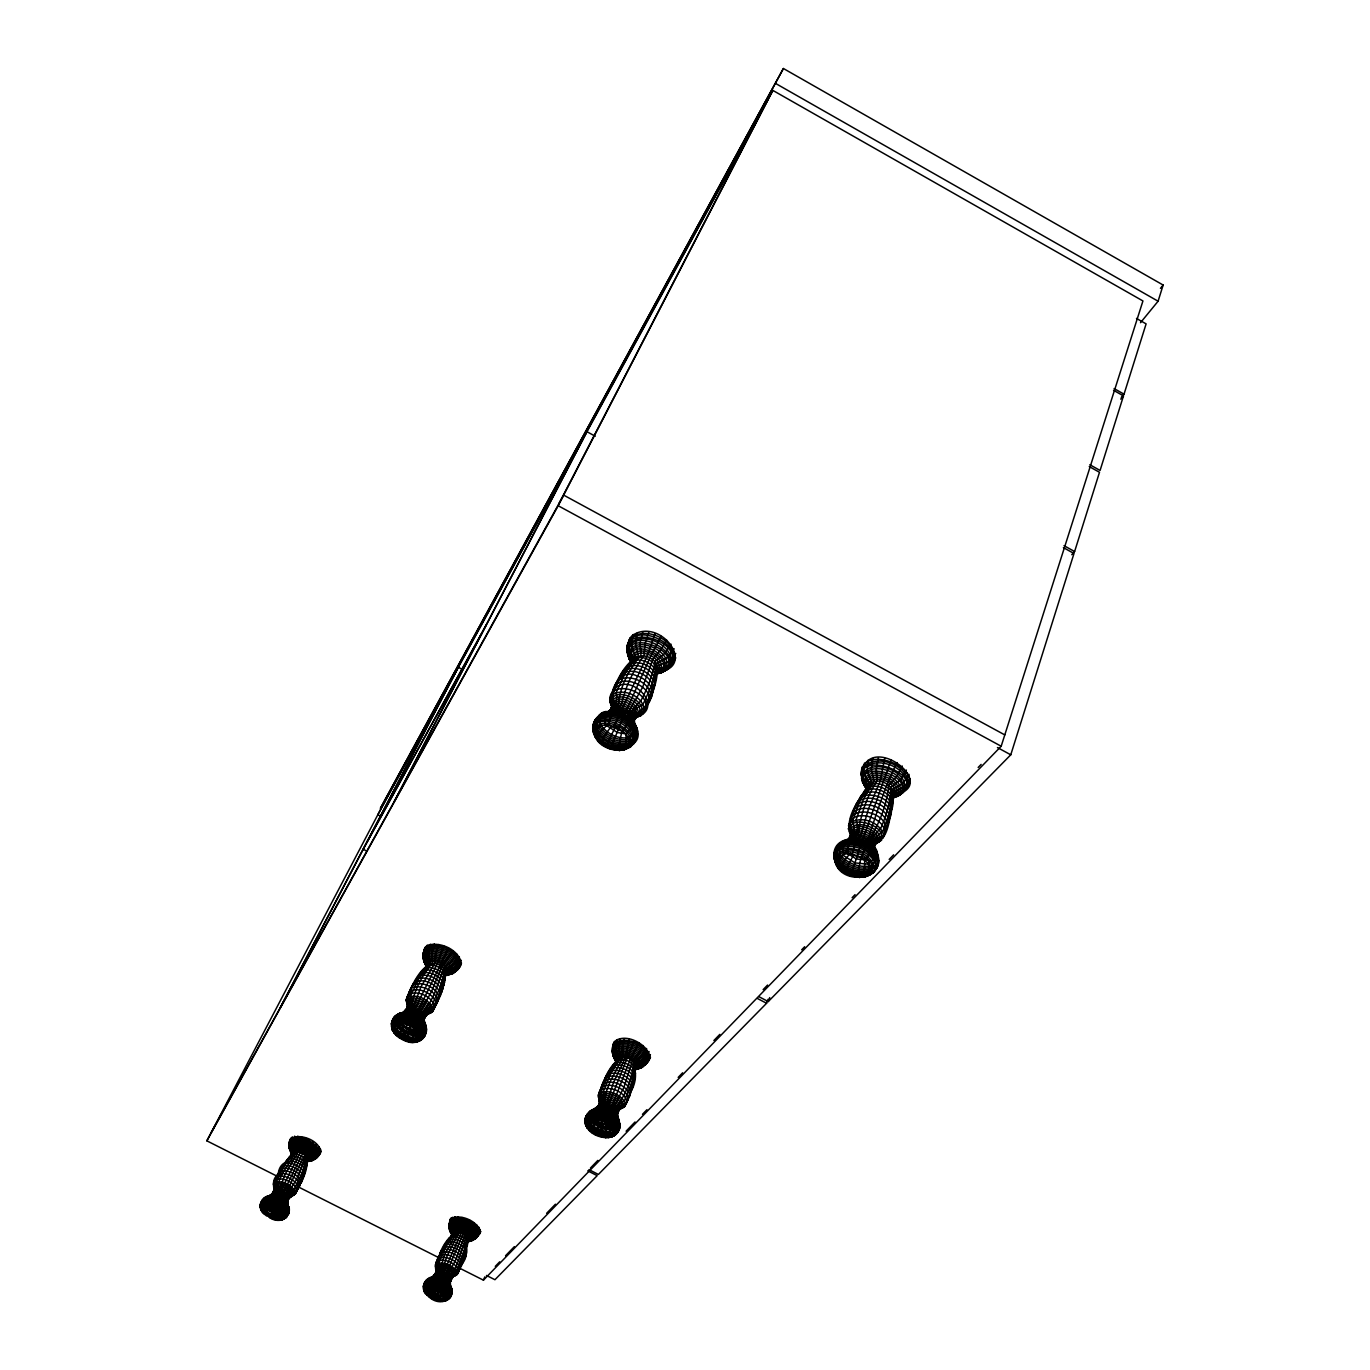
<?xml version="1.0" encoding="UTF-8"?>
<svg xmlns="http://www.w3.org/2000/svg" width="1370" height="1370" viewBox="0 0 1370 1370"><rect width="100%" height="100%" fill="white"/><g stroke="black" fill="none" stroke-linecap="round" stroke-linejoin="round"><path stroke-width="1.5" d="M611.071 698.597C614.342 680.496 635.885 638.848 656.641 663.611L652.411 683.579L643.044 704.42C623.692 712.623 641.074 727.333 635.903 740.057L631.09 746.393L626.158 748.705C640.766 732.453 595.796 712.708 594.631 734.954C591.258 728.532 593.193 717.931 600.608 715.208M294.67 1136.124L292.82 1143.984L294.653 1152.016L288.453 1158.386L292.7 1152.975C278.333 1131.757 310.134 1132.921 318.902 1146.776L313.935 1153.249L306.777 1157.342L302.034 1173.234L294.173 1189.331C281.364 1194.092 292.735 1209.179 281.758 1214.676C276.637 1209.984 268.023 1204.487 261.19 1208.134L261.345 1210.874C253.827 1194.948 282.151 1197.585 276.517 1181.574L284.498 1165.527L294.653 1152.016C314.09 1151.553 306.109 1172.634 300.989 1183.252L299.876 1184.142L305.407 1170.922C300.099 1158.112 280.062 1157.188 278.367 1173.302L278.812 1174.895M600.557 1090.76L601.293 1087.078C610.472 1081.94 626.552 1088.345 628.402 1098.963L624.6 1106.618L618.897 1109.786L624.6 1106.618L629.635 1093.859C625.148 1084.903 611.619 1078.841 602.509 1083.961L598.365 1095.11L599.7 1104.665L598.365 1095.11L603.845 1080.896C613.298 1074.816 636.519 1084.697 628.813 1097.524L633.659 1081.29L635.988 1065.483C623.641 1046.115 609.599 1066.511 604.427 1079.543L604.512 1081.529M318.902 1146.776L320.443 1149.173L317.395 1153.523L312.874 1156.811L307.565 1158.54L303.181 1174.963L295.321 1191.044C288.676 1193.561 285.354 1201.696 289.138 1207.929L288.676 1213.803L287.358 1214.847C283.316 1226.544 257.937 1217.707 270.678 1207.004M593.758 723.274L593.176 731.203L595.95 738.259C580.281 713.102 626.227 698.272 634.224 723.274C632.255 712.4 617.271 705.721 607.938 711.801C616.123 709.677 617.87 699.796 616.106 692.672L625.713 671.934L638.232 655.579L635.423 643.438L637.427 632.752C665.666 622.322 695.378 669.142 656.898 671.934C668.8 658.833 633.3 643.266 632.409 661.265C625.628 656.932 627.357 648.147 628.573 641.742M620.25 1038.922L618.658 1048.084L620.85 1057.64L610.917 1073.121L603.314 1091.702C609.171 1107.765 589.066 1106.755 585.418 1118.108L585.538 1124.102L587.524 1128.452C574.886 1110.025 609.29 1110.179 600.865 1092.352L608.486 1073.789L619.154 1058.12L615.712 1048.906L616.877 1039.881C635.903 1030.805 668.235 1062.846 636.022 1066.836L635.149 1071.374L635.988 1065.483L644.979 1061.733L650.442 1054.592M864.949 783.657L865.104 786.243L862.586 782.338L861.199 773.759C869.539 728.686 944.238 787.887 891.647 795.319M587.028 1127.527C592.867 1138.556 617.459 1143.265 618.983 1127.27M424.358 949.752L423.142 958.075L426.875 967.34L424.923 961.021M637.427 632.752L633.094 634.807L631.467 641.451L632.495 649.106L636.057 656.59L625.987 668.8L633.779 660.032C628.864 656.179 625.679 649.38 627.939 643.232M292.769 1154.927L289.55 1149.07L289.087 1143.453L290.8 1138.076M910.262 778.759L904.046 787.031L892.932 791.552L892.623 801.176C899.234 786.466 876.406 773.416 867.621 786.431C859.11 800.097 843.663 818.352 851.147 834.775M599.443 1093.894L598.467 1097.062L600.694 1104.631L600.317 1096.976C607.749 1092.866 620.696 1098.021 622.254 1106.6L618.127 1111.412L616.62 1116.225L619.702 1108.912L625.456 1105.025L626.981 1102.011C625.131 1091.53 609.256 1085.211 600.18 1090.263L599.341 1091.907M614.531 1041.577C610.523 1048.238 612.236 1057.109 617.253 1062.709C611.602 1057.229 611.226 1048.204 614.531 1041.577L616.877 1039.881M598.347 741.512C595.471 735.245 602.577 729.388 606.704 725.655L617.356 732.488L625.473 733.84C633.916 766.686 576.958 741.735 601.002 724.97C606.978 734.217 618.863 739.594 629.738 737.522M595.145 1134.617L599.615 1123.126L610.763 1126.448L608.948 1134.428L605.608 1137.751M459.806 1269.425L460.354 1268.243C457.477 1260.297 445.592 1255.108 437.801 1258.328L435.763 1263.962L436.362 1271.446L432.886 1277.285L436.02 1272.25L435.266 1265.109L438.931 1255.588C446.757 1252.351 458.71 1257.54 461.57 1265.537L458.522 1270.213M444.822 1301.175C467.838 1291.824 425.128 1266.702 423.227 1287.492L424.34 1292.167L425.779 1288.879C420.898 1264.424 467.478 1284.872 446.329 1297.904L446.055 1300.438C430.317 1307.802 412.438 1281.686 433.28 1276.412M605.677 747.095L615.541 726.494L618.966 728.001L610.112 749.03M439.924 1255.571L439.65 1254.081C443.794 1242.607 456.313 1222.879 467.923 1239.062L464.413 1255.776L457.392 1272.148C450.131 1274.939 448.298 1283.998 452.1 1290.283L450.439 1297.099C441.756 1300.815 431.413 1294.975 425.094 1288.964L425.351 1293.777M428.125 1013.903L431.139 1012.875L439.428 997.822C436.996 987.53 421.241 979.773 412.147 985.869L411.565 987.701L413.791 982.941C422.731 976.896 438.314 984.55 440.695 994.723L432.612 1011.591L425.06 1015.324L432.612 1011.591L438.058 1000.888C435.591 990.647 421.874 984.585 412.13 987.513L408.157 996.949C410.452 1002.96 407.986 1010.289 402.129 1013.252C415.23 1001.915 436.79 1028.784 419.22 1036.645L419.562 1038.7L417.49 1041.662C422.782 1040.429 427.252 1034.693 425.385 1029.212L426.019 1027.363C421.292 1020.29 425.077 1010.529 432.886 1007.789L441.534 989.517L445.935 970.97C428.228 947.92 411.342 984.876 406.136 999.997L407.541 1004.878L406.136 999.997L410.623 988.883L416.977 978.762C426.31 975.885 439.513 981.742 441.842 991.606L439.753 994.637M629.001 655.1L629.292 659.056L631.245 662.292C623.059 632.871 683.202 659.038 657.155 673.595L661.042 672.91L664.313 670.495M648.044 704.111L640.989 715.705L634.841 717.743C668.8 708.358 626.895 667.704 612.339 691.85C615.25 680.599 624.172 669.69 636.964 675.924C646.777 678.749 657.257 689.778 649.979 699.967C654.124 688.562 659.107 675.804 656.641 663.611L667.464 657.412L674.177 648.763M861.199 773.759L862.655 781.362L868.717 787.425L869.95 783.657L866.319 778.708L863.699 771.515L864.47 763.073M879.061 842.071L874.248 843.509C888.496 839.81 888.753 820.681 891.938 808.728C893.171 794.326 867.792 785.49 859.949 797.7L868.922 785.404C863.408 781.14 859.675 773.451 862.432 766.601M835.529 863.46C844.04 887.126 888.873 878.324 876.697 852.089C870.926 833.285 829.535 834.57 837.652 857.209L836.197 859.675L836.865 865.617L835.203 862.227L835.649 858.202C842.755 869.71 858.51 875.55 871.406 871.611M290.988 1149.002L291.074 1152.153L289.772 1150.183M441.243 1252.899L443.914 1246.272L452.682 1234.284L449 1227.537L449.805 1220.858C460.012 1216.32 475.955 1223.256 479.466 1233.89L475.116 1238.994L468.026 1241.511L476.144 1238.274L480.647 1231.613C477.12 1220.841 460.971 1213.82 450.662 1218.444L449.617 1226.116L452.853 1235.278L449.309 1229.284L449.959 1220.071M450.148 1293.605L450.045 1294.787L451.552 1293.879L452.1 1290.283M848.201 828.61L850.599 833.645L850.616 837.31L850.821 831.402L848.475 825.716C853.938 816.006 853.287 799.823 865.275 795.456C875.841 793.555 892.504 799.806 891.373 812.461M867.981 760.316L867.159 770.95L871.731 782.304L860.257 799.874L852.5 821.315C855.017 827.531 854.674 836.317 848.184 839.981C854.572 829.004 876.714 836.539 873.854 849.297L876.594 840.05L883.513 834.844C879.951 821.914 860.702 815.15 849.948 823.233L852.054 831.556L848.424 840.478C850.171 832.018 856.935 825.699 866.217 830.169C873.974 831.967 880.019 840.752 873.443 847.208L877.725 840.735L883.17 837.738L889.113 820.544L892.264 806.022M835.923 862.535C832.754 858.134 833.679 851.027 837.327 847.208M834.467 860C827.052 823.045 899.354 840.957 870.686 865.926L871.269 871.885L867.141 876.166L873.666 872.399L877.331 867.21L878.341 862.329C873.769 846.403 850.051 837.995 836.608 847.824M835.083 861.319C838.885 841.505 880.225 856.01 871.183 873.889L869.744 874.317M835.957 851.763L836.282 848.304M863.631 877.297C869.111 875.807 876.475 872.587 876.56 865.891M427.183 945.403C421.361 950.112 423.433 959.479 427.937 964.463L422.953 970.816L428.964 963.538L425.591 954.308L427.183 945.403C440.044 941.173 458.488 949.393 461.416 963.144C459.892 970.148 452.597 974.515 445.712 973.659L444.685 974.567L452.905 973.505L460.543 965.61L457.82 968.727M849.52 838.868L849.314 840.889L850.119 839.125M850.599 833.645C853.578 816.794 889.592 833.919 873.358 845.324L881.646 840.187M261.19 1208.134L261.379 1201.387C270.267 1184.725 302.188 1207.758 283.367 1217.879L281.963 1219.934L286.125 1217.536L288.676 1213.803M857.74 803.796L859.452 798.539M424.203 954L423.347 959.342L427.765 967.151M861.473 778.417C865.532 754.408 914.475 771.259 903.104 792.716M861.97 779.907C865.857 756.994 912.591 773.091 901.751 793.59M861.747 797.083C865.669 780.232 898.6 792.339 891.938 808.728M266.722 1216.046L262.526 1212.57L260.18 1206.148L264.478 1198.065C272.116 1192.037 285.714 1196.044 288.197 1205.549L287.906 1206.662C286.364 1200.856 289.926 1194.263 295.749 1192.568C292.581 1185.118 281.261 1179.21 273.726 1182.892L274.154 1192.26L273.418 1184.142C273.777 1166.846 295.971 1173.593 300.099 1184.673L295.406 1193.801L288.591 1198.596L295.406 1193.801L300.099 1184.673M876.492 868.443C877.656 849.862 844.81 838.252 834.296 853.767M876.046 868.871L878.29 864.436L877.639 855.394M878.273 861.439L878.273 856.695M892.726 797.374L892.35 789.377L903.053 783.246L909.132 774.41M890.654 816.195C891.938 800.748 864.693 791.226 856.25 804.327M656.384 673.92L655.905 677.773L657.48 665.94L668.903 661.47L675.787 653.421M461.022 960.216L455.114 967.237L445.935 970.97L444.531 982.084L441.226 993.353M892.692 793.572L900.347 792.185L907.437 787.133C909.543 766.224 872.604 753.449 861.49 771.378M268.948 1207.398L270.935 1200.445L278.213 1192.431L285.354 1173.782L298.078 1152.324L298.78 1144.515L301.52 1136.723M419.22 1036.645L413.106 1029.846L402.729 1025.308L403.208 1022.431L406.222 1014.982L412.884 1008.645L420.881 986.999L434.787 963.144L435.746 953.588L438.828 944.546M445.712 973.659L444.685 980.338L445.199 978.882C443.332 970.696 432.372 965.816 424.632 968.247L413.209 984.739M446.329 1297.904L441.363 1292.938L432.834 1289.187L433.211 1286.824L435.643 1280.316L441.003 1273.809L447.493 1255.006L458.762 1233.017L462.067 1217.485M609.256 725.398C608.092 714.558 618.161 711.646 621.723 703.683C625.491 686.233 633.762 669.981 643.934 655.339L645.338 642.975L648.815 632.187M612.852 1136.021L613.692 1134.463C613.092 1126.859 604.153 1123.486 597.834 1121.585L599.923 1113.348L606.413 1104.357L613.503 1082.505L625.319 1057.914L629.155 1039.419M466.845 1241.425L466.399 1244.457L467.752 1242.95L467.923 1239.062L475.51 1235.843L480.356 1229.592M870.686 865.926L861.627 857.397L852.5 854.212L854.863 844.074L860.942 834.964L868.494 808.848L880.088 781.362L884.678 758.346M467.358 1243.84L466.896 1246.803C470.749 1238.548 457.374 1232.846 451.158 1235.671L450.953 1237.675M649.123 1051.578L643.814 1059.113L635.32 1063.976L631.861 1082.3L624.395 1100.949C606.91 1107.474 628.607 1125.866 613.606 1132.545M320.443 1149.173L320.991 1151.331L316.881 1156.434L307.839 1159.619L304.072 1172.908M633.094 634.807C625.405 640.612 628.779 652.188 634.533 658.114L633.779 660.032M634.892 724.918C640.441 730.33 635.834 738.841 629.412 740.827M611.688 706.406L609.77 711.749L612.476 704.42L610.78 696.251C621.586 685.325 648.37 698.015 643.215 713.599L637.649 715.859L633.437 720.072C651.161 708.547 614.702 688.134 611.688 706.406C617.151 694.847 640.475 705.293 636.211 717.109M611.756 708.701L611.448 710.465C612.578 695.138 642.736 707.845 634.07 720.243M320.991 1151.331C319.416 1157.239 313.062 1162.017 306.846 1161.109L306.281 1164.106L307.394 1162.462C305.099 1156.725 296.382 1152.187 290.68 1155.115L290.748 1157.273M859.469 877.656C866.131 874.111 864.247 864.35 864.71 858.117L860.925 857.757L858.288 870.977L854.914 877.194M607.115 1125.883L604.752 1133.761L602.183 1137.203M436.482 1271.857L435.711 1274.631L435.865 1272.85C441.14 1270.761 449.086 1274.22 451.09 1279.546L449.942 1283.21L452.648 1276.994L457.631 1273.569L459.036 1270.932C456.193 1263.071 444.445 1257.968 436.739 1261.119L436.225 1262.301M431.961 1298.64L435.677 1289.564L442.185 1292.047L437.766 1300.832M629.361 663.508C637.769 655.425 653.696 662.583 656.812 672.893L653.593 689.093L655.271 681.575M419.562 1038.7C424.272 1037.432 427.834 1032.158 426.019 1027.363M608.657 1137.716L612.03 1135.388L613.914 1130.678L601.858 1128.794L590.795 1122.184L592.508 1119.924L602.834 1126.089L610.695 1127.887M412.353 1042.484L416.206 1039.368L418.227 1032.911L410.538 1031.199L399.886 1024.863L396.221 1030.617L395.998 1035.326C401.855 1039.984 413.654 1046.748 419.734 1039.231C408.757 1039.693 394.577 1033.99 391.649 1022.5C396.529 1004.381 426.789 1012.516 426.481 1029.863L425.779 1031.884M438.691 1258.276L440.181 1252.899C447.956 1249.646 459.858 1254.834 462.683 1262.78L460.851 1264.767L463.18 1261.188C471.331 1248.875 465.389 1233.497 449.36 1237.932L448.932 1238.908M424.494 1022.739L424.255 1026.198L423.861 1024.435C427.389 1014.605 412.25 1006.111 404.698 1011.317L403.14 1013.663L403.568 1012.31C407.969 1002.515 422.953 1007.84 425.214 1016.489L424.186 1019.263L427.132 1013.646L433.211 1009.861C430.779 999.894 415.538 992.394 406.702 998.25L407.849 1003.422L406.616 1011.043L407.729 1001.675C415.11 996.829 427.8 1003.08 429.855 1011.385L423.775 1018.578L428.399 1012.43C426.481 1004.724 414.716 998.936 407.849 1003.422L407.695 1006.385M619.994 750.452L619.069 750.572L626.33 748.859L629.635 742.711C617.373 745.023 603.964 738.961 597.2 728.549M889.13 818.661L888.222 822.411C896.083 806.005 863.031 793.264 854.606 807.735M416.788 978.985L421.309 971.912C429.033 966.621 442.544 973.248 444.531 982.084L442.27 990.15L442.853 988.455C440.643 978.779 425.83 971.501 417.353 977.272L417.114 981.023M262.304 1200.993L264.752 1197.705C273.983 1196.181 285.696 1201.319 289.447 1210.121L287.786 1212.536M263.16 1200.171L263.519 1198.733M275.25 1219.797L278.144 1216.731L280.233 1211.2M274.342 1186.865L273.418 1184.142L274.839 1180.101C282.511 1176.333 294.088 1182.361 297.29 1189.965L294.327 1194.657L290.252 1196.027L292.889 1193.921C290.234 1187.704 280.799 1182.789 274.514 1185.838L274.514 1190.872M277.322 1174.655L274.514 1181.368M273.589 1193.612L272.835 1194.931L272.75 1192.979C278.059 1190.427 286.005 1194.571 288.265 1199.795L286.895 1202.757L288.83 1198.425C286.587 1192.585 274.086 1186.54 271.568 1195.051L274.428 1188.852C279.942 1186.197 288.197 1190.496 290.526 1195.924L288.214 1197.774L291.639 1194.845C289.173 1189.091 280.405 1184.536 274.582 1187.362L274.668 1189.503M278.367 1173.302L281.706 1166.88C289.173 1163.13 300.527 1169.038 303.575 1176.487L302.154 1178.611L304.551 1173.713C301.588 1166.486 290.577 1160.75 283.35 1164.397L283.025 1165.63L293.454 1152.341L290.731 1144.549L292.289 1136.809M284.755 1163.164L289.618 1156.605C296.057 1155.355 304.38 1159.037 306.829 1165.288L306.537 1166.332M292.478 1153.848L289.686 1149.601L289.669 1146.964C298.146 1142.529 311.213 1149.327 314.569 1157.89L312.908 1160.339L305.75 1161.606L306.846 1161.109M289.686 1149.601L290.046 1148.248C297.958 1144.121 310.151 1150.457 313.302 1158.472L311.761 1160.767L306.623 1161.503L309.894 1161.246M260.557 1203.956L260.728 1207.912C266.054 1215.07 275.884 1220.105 284.857 1218.529M285.183 1218.204L285.542 1216.834C281.843 1208.494 269.154 1201.867 260.591 1205.874L260.249 1207.244C264.256 1215.824 278.709 1223.735 286.964 1216.765L287.358 1215.293C283.402 1206.353 269.804 1199.264 260.66 1203.562M286.125 1217.536L286.518 1216.115C282.665 1207.432 269.445 1200.531 260.54 1204.709M288.984 1210.395L289.378 1209.008C286.861 1200.171 273.777 1193.767 265.523 1197.551M300.989 1183.252L302.513 1179.245C299.379 1171.624 287.786 1165.596 280.165 1169.415L280.268 1172.275M307.599 1160.493L314.158 1159.328L315.768 1157.205C312.223 1148.146 298.386 1140.953 289.447 1145.645L289.293 1148.42M440.524 1301.38L443.109 1299.171L444.873 1295.061L431.396 1289.923L432.012 1288.879L441.911 1293.229M850.205 821.349L849.126 824.963C852.619 805.834 892.093 819.585 883.239 836.762M605.968 1076.58L606.79 1074.953C615.61 1069.919 631.176 1076.118 632.889 1086.393L631.056 1091.222C639.396 1077.608 636.844 1053.992 615.883 1061.407L607.629 1073.669L606.054 1078.532M401.992 1039.419L407.284 1028.219L414.767 1030.942L412.147 1038.785L409.031 1042.005M1140.491 322.703L1158.095 301.212L1163.147 285.046L783.4 68.5L380.432 808.266L783.4 68.5M759.031 996.743L768.262 1001.573L1010.769 754.801L1073.994 553.497L1063.394 547.623M1071.768 554.713L1074.611 551.545L1099.493 472.29L1089.236 466.571M1113.553 390.296L1123.486 395.896L1100.076 470.458L1089.835 464.721M1121.294 397.42L1124.034 394.166L1146.108 323.885L1136.466 318.405M271.859 1208.323L300.064 1152.941L305.51 1137.956M426.156 1032.381C423.005 1020.29 406.821 1013.183 395.211 1016.471L392.796 1019.16L391.734 1027.431C397.42 1037.295 415.127 1046.937 424.323 1036.816L425.06 1034.727C421.874 1022.551 403.259 1013.355 392.317 1020.376L391.409 1026.267L392.625 1030.754L391.358 1023.75L393.447 1018.047C401.393 1007.549 417.439 1014.245 424.323 1022.739L423.107 1029.418L417.953 1034.367L405.931 1030.771L398.944 1025.976M395.228 1016.163L394.577 1018.201L399.081 1013.509C407.9 1013.303 412.49 1003.919 410.401 996.178L419.203 977.975L430.505 962.99L428.296 953.332L430.283 944.272M395.707 1017.396L397.54 1014.879M392.248 1028.699L394.252 1025.702L396.495 1024.966L402.729 1025.308M460.543 1268.637L483.439 1280.162L1001.179 746.239L1142.94 300.955L772.885 90.42L382.418 805.817M599.118 1104.905L599.683 1103.792C605.9 1100.418 616.654 1104.682 617.99 1111.806L615.678 1115.317L617.476 1113.416C616.312 1105.847 601.516 1099.63 597.388 1107.799L597.457 1109.203L600.488 1100.487L599.187 1093.517C607.989 1088.619 621.021 1094.476 625.388 1103.09C618.692 1105.641 615.421 1113.536 618.041 1120.095C616.568 1108.381 600.06 1104.049 591.155 1110.522L589.117 1112.885L590.025 1111.104M407.318 996.846L407.9 995.065C416.908 989.071 432.475 996.743 434.941 1006.916L432.817 1009.998M406.308 1026.353L437.218 963.846L443.674 945.934M425.162 947.269L423.022 953.828L423.467 956.671M422.936 956.671L423.673 954.411C434.632 946.687 454.069 956.226 456.758 968.898L455.97 971.142M423.142 958.075L423.844 955.918C434.307 948.571 452.871 957.681 455.474 969.772L452.905 973.505L443.948 975.663M418.74 976.193L419.288 974.549C427.423 969.001 441.637 975.988 443.76 985.27L441.808 988.112M277.922 1220.293L280.799 1218.204L282.785 1214.162L276.089 1212.45L266.499 1207.004L267.236 1206.011L279.942 1212.399M613.88 726.579L647.068 656.11L655.065 633.728M435.763 1290.129L460.765 1233.651L466.091 1218.735M601.43 1122.664L634.07 1040.823M872.741 758.535L871.32 769.409L874.111 781.431L863.716 798.641L855.976 820.099C864.35 838.663 837.841 837.275 843.714 854.161L837.652 857.209M423.827 1020.941C426.995 1012.293 412.319 1005.426 405.897 1009.861L405.503 1011.077L407.369 1006.813C413.603 1002.754 424.289 1008.012 426.053 1014.999L424.597 1017.122M426.686 1014.913L427.132 1013.646C425.299 1006.385 414.219 1000.922 407.746 1005.152L407.215 1009.502M878.444 757.867L876.286 768.844L876.971 781.106C866.765 796.741 860.548 814.636 858.442 832.977C854.161 839.639 845.273 843.475 847.893 853.767L852.5 854.212M415.23 1042.364L419.802 1040.857L423.244 1036.713C420.196 1025.068 402.403 1016.3 391.923 1022.979L392.145 1029.709L395.998 1035.326M436.499 1263.756L435.54 1266.531L437.27 1270.435L436.088 1267.764M425.676 1030.531L426.344 1028.596M610.729 710.054C616.346 698.46 640.321 710.208 633.419 722.076L637.016 715.14L644.328 710.893L646.263 707.519C647.702 686.507 599.991 678.835 611.945 706.629L609.821 702.108M628.385 746.633C660.306 733.806 603.69 686.849 604.821 725.072M857.175 855.445L891.031 759.956M272.356 1218.872L277.391 1209.042M411.017 1029.846L405.503 1040.96M440.695 994.723L437.27 1000.956M635.903 740.057L630.046 747.301L622.973 750.058C653.661 739.851 601.772 705.91 593.261 729.011L594.494 731.837M603.314 1124.736L598.621 1136.141M857.86 854.537L850.29 875.961M457.135 970.234L461.416 963.144M897.042 762.559C881.8 792.87 872.895 826.247 861.627 857.397M442.921 1301.5L447.476 1296.328M441.842 991.606L438.554 997.822M438.914 1290.985L434.855 1299.907M588.929 1169.62L598.382 1174.45L766.583 1003.268L768.056 999.261M768.262 1001.573L769.717 997.583M902.282 766.018L897.076 775.968L888.907 785.198C886.835 803.762 880.362 821.538 870.567 837.173C867.553 847.037 883.256 854.161 868.631 862.826M462.152 1263.962C472.033 1251.152 463.488 1235.689 447.613 1240.278L447.391 1242.59M906.409 770.06L900.672 779.479L890.979 787.219C890.568 801.57 886.373 815.561 880.619 828.627C875.635 832.874 869.727 840.05 872.964 846.9M862.586 782.338L866.576 788.075C862.518 765.847 909.697 782.047 893 797.152C901.1 796.997 906.289 789.206 909.731 782.818M444.548 1296.208L437.612 1294.393L428.074 1288.964L427.046 1295.455M407.695 998.987L406.496 1002.069L407.746 1004.347M422.508 1038.357L425.419 1034.487M593.004 727.538L594.272 722.812C607.424 709.848 639.79 725.072 633.779 743.876M630.08 637.872L627.494 644.773L627.597 649.123M627.203 647.976C636.622 626.689 678.698 645.51 670.358 666.796L662.429 670.084L656.71 670.033L657.497 668.115C664.758 668.149 672.824 664.861 675.787 657.805M627.357 649.603C637.153 623.196 693.648 660.477 659.792 673.338M610.78 696.251L609.701 698.974L611.671 704.522M610.951 695.395L612.047 692.586M615.558 684.949L628.864 664.45C639.276 659.141 656.059 666.865 656.281 679.16M624.446 1038.768L622.305 1047.947L622.956 1057.571L609.958 1081.992L606.362 1091.65L603.999 1103.997L597.44 1109.717L595.231 1113.947L594.392 1121.054L597.834 1121.585M652.531 692.758C658.628 676.592 626.655 662.275 619.326 678.287C624.549 660.854 650.801 668.988 654.654 683.39L646.212 704.334L644.277 707.759L635.731 714.489L633.865 721.545M269.462 1217.605L274.291 1207.689M631.056 662.874C636.639 651.315 657.668 660.203 657.24 671.814M274.959 1182.944L273.863 1185.667L275.027 1187.379M287.272 1201.267L289.584 1197.123C287.323 1191.9 279.377 1187.756 274.068 1190.307L273.281 1192.551M459.721 1267.524L462.683 1262.78M638.831 1042.912L630.149 1059.661L604.941 1124.205M417.713 1035.72L405.28 1032.055L395.587 1024.349L393.361 1028.956L393.909 1033.014M452.374 1217.296L451.107 1225.122L453.898 1232.897L441.448 1252.077L436.996 1263.174L436.722 1272.319L431.927 1277.285M454.96 1216.731L453.367 1224.643L455.2 1232.64L446.003 1246.512L438.879 1262.815C441.414 1271.634 434.273 1278.279 426.464 1280.094L425.899 1281.412L427.371 1279.426M654.5 685.36C660.083 668.354 626.552 656.196 621.415 675.05M646.195 705.67C661.59 688.699 615.147 668.32 613.983 691.627M651.332 696.388L652.48 693.614M632.666 744.852C638.488 726.562 607.03 711.783 594.237 724.37L595.556 729.131M643.112 1045.533L638.574 1053.855L632.289 1060.962L624.035 1087.129L613.589 1107.508L612.578 1118.896L608.109 1126.089M636.177 737.009L637.495 733.858M458.282 1216.8L456.244 1224.711L456.861 1232.675L444.651 1254.475L439.051 1273.449L432.92 1278.895L430.848 1282.645L430.06 1288.639L432.834 1289.187M646.623 1048.478L641.639 1056.424L634.053 1062.435C631.775 1078.755 626.004 1094.613 615.952 1107.457C614.205 1114.546 619.36 1123.263 610.729 1128.212M626.107 1103.638L629.703 1095.863M483.439 1280.162L484.826 1276.857M648.507 703.478C658.799 687.141 632.409 672.276 618.915 679.862L612.955 694.093L613.657 704.848L609.29 711.304C617.048 700.738 637.701 711.321 633.933 723.959C635.32 712.349 618.298 703.974 609.513 710.91M282.408 1215.293L272.065 1212.005L263.588 1205.84L262.526 1212.57M450.662 1218.444L449.446 1224.489M449 1227.537L449.617 1226.116C458.625 1222.143 472.65 1228.239 475.767 1237.589L467.718 1240.878L472.564 1240.535L474.619 1238.292C471.657 1229.455 458.402 1223.684 449.891 1227.434L449.309 1228.77M424.049 1290.763L424.152 1288.502C432.303 1285.351 444.514 1290.677 447.665 1298.846L446.055 1300.438M427.834 1280.094L428.348 1278.878M438.417 1256.787L438.931 1255.588M437.801 1258.328L437.544 1260.999M439.65 1254.081L440.181 1252.899M440.986 1251.444L441.5 1250.262C449.172 1247.043 460.937 1252.163 463.711 1260.023L463.18 1261.188M431.91 1279.426L432.098 1277.285M436.208 1267.884L436.619 1266.925C442.938 1264.373 452.528 1268.551 454.891 1274.956L449.857 1280.864L451.775 1278.227C449.754 1272.816 441.705 1269.305 436.362 1271.446L436.191 1273.261M470.064 1220.482L462.752 1234.524L438.674 1291.413M642.787 631.861L640.098 642.684L640.92 655.151C629.464 668.971 620.199 685.497 618.624 703.461C615.661 715.328 594.905 708.376 600.882 725.62M433.947 1276.189L434.307 1275.35C440.455 1273.038 451.381 1277.628 450.422 1285.334L450.319 1287.8L450.798 1286.772C449.514 1279.306 439.873 1275.864 433.125 1276.652M436.294 1270.812L436.653 1269.973C442.202 1267.747 450.559 1271.394 452.648 1276.994L450.524 1279.546M473.695 1222.588L464.567 1235.586L456.261 1258.859L446.962 1276.429L445.199 1286.841L441.363 1292.938M476.76 1224.917L472.359 1231.784L466.108 1236.733L458.573 1260.588L454.737 1268.808L448.538 1277.611L447.973 1288.896L443.623 1294.599M479.038 1227.297L474.345 1233.856L467.256 1237.932L463.437 1254.167L456.415 1270.521C448.161 1274.665 448.332 1284.443 452.22 1291.413L451.603 1292.715M450.233 1281.738L450.593 1280.95C448.572 1275.556 440.524 1272.045 435.18 1274.168L435.009 1275.967M473.609 1239.97L479.894 1233.223L478.147 1234.336M834.501 854.4L835.118 853.048M661.145 636.365L650.099 657.429L618.367 728.549M449.857 1284.735L450.268 1283.861C447.613 1277.268 436.688 1272.661 430.814 1277.987L430.351 1279.015L431.687 1278.227M465.697 1252.625L466.177 1251.563C463.694 1244.388 452.939 1239.713 445.969 1242.676L444.154 1247.659L444.394 1245.142C451.672 1242.059 462.854 1246.923 465.457 1254.406L463.728 1256.273M434.256 943.981L431.755 953.092L432.509 962.853C421.857 975.577 413.963 990.664 411.325 1006.881C407.215 1012.978 397.129 1014.982 399.389 1024.829M464.105 1258.362L464.635 1257.215C461.93 1249.526 450.405 1244.508 442.904 1247.676L442.647 1250.262M459.036 1270.932L457.118 1274.699L451.843 1276.823L454.6 1275.898M461.022 1266.719L461.57 1265.537M451.261 1290.386L451.809 1289.187M424.494 1282.8C433.879 1279.135 447.99 1285.283 451.586 1294.718L447.117 1300.044M666.591 639.944L660.837 649.74L652.822 659.21L642.564 687.346L629.995 709.489L628.59 716.099L632.752 720.534L633.06 723.565L630.645 728.891L625.765 734.2M479.363 1234.387L480.647 1231.613M295.834 1192.105L301.349 1181.967C298.163 1174.261 286.433 1168.148 278.692 1172.018M671.026 644.174L664.724 653.421L655.065 661.316C652.856 675.359 647.342 688.63 640.698 701.115C635.783 705.619 627.837 713.599 632.752 720.534M649.671 700.652L644.585 709.112M297.838 1136.107L295.56 1143.967L296.228 1152.016L282.58 1173.285L278.795 1181.591L276.312 1192.088L267.612 1199.829L266.259 1206.901M602.509 1083.961L601.755 1087.643L605.266 1077.899C614.668 1071.837 637.478 1081.683 629.995 1094.39M278.418 1173.747L274.788 1182.019C276.894 1187.756 273.76 1194.486 268.092 1196.712M448.487 948.023L409.835 1027.894M663.303 671.488L667.43 669.622L671.094 664.621M616.26 1132.528L614.188 1135.559L611.123 1137.134M452.905 950.711L441.825 966.227L431.516 991.657L420.11 1011.813L417.781 1022.671L413.106 1029.846M460.354 1268.243L457.237 1272.867M585.367 1121.688C590.881 1131.945 606.311 1138.915 617.082 1133.35C627.237 1120.232 608.4 1106.566 595.59 1108.621L592.456 1111.618L591.018 1116.755L591.326 1121.088L594.392 1121.054M456.621 953.777L451.261 961.637L443.692 967.751L434.341 993.952L429.615 1003.182L422.046 1013.372L421.189 1025.394L415.881 1032.055M309.5 1139.703L274.788 1209.607M459.395 957.031L453.675 964.463L445.096 969.378L440.318 987.239L431.67 1005.494C426.036 1008.748 420.367 1016.249 424.323 1022.739M313.233 1141.861C298.609 1163.404 289.07 1188.269 277.545 1211.166M612.39 1050.91L613.435 1048.821C624.48 1042.245 644.294 1050.156 646.246 1063.206L642.701 1066.733L635.423 1067.966M316.436 1144.275L311.778 1151.074L305.544 1156.109L296.605 1179.45L285.868 1196.284L284.429 1207.227L279.908 1212.895M602.988 1082.557L603.845 1080.896M604.427 1079.543L605.266 1077.899M585.812 1116.875L587.387 1113.776C598.382 1107.868 617.39 1115.42 619.805 1127.989L618.76 1129.925M613.195 1065.312L613.88 1063.959C621.175 1059.729 634.087 1064.884 635.457 1073.412L634.738 1074.748M618.863 1130.387C616.431 1117.817 597.423 1110.265 586.411 1116.156L585.213 1119.376C586 1132.014 603.297 1137.922 614.188 1135.559L614.976 1133.932C612.818 1122.989 596.275 1116.413 586.651 1121.516L586.48 1126.328L585.401 1121.944L586.309 1120.163C596.447 1114.786 613.88 1121.705 616.158 1133.247L615.198 1135.011M586.36 1124.41L588.86 1121.705L591.326 1121.088M593.244 1111.019L595.539 1108.518M902.744 791.86L907.026 787.818M594.803 1110.128L595.488 1108.792C602.201 1103.261 613.537 1108.279 617.185 1115.266M599.889 1099.99L600.522 1098.74C607.424 1094.955 619.428 1099.716 620.884 1107.662L618.058 1109.392L619.206 1108.758M599.889 1101.651L600.488 1100.487C606.996 1096.925 618.315 1101.429 619.702 1108.912L616.928 1112.217L618.726 1110.299C617.39 1103.09 606.499 1098.757 600.214 1102.182L596.19 1109.049C601.772 1100.23 619.291 1108.381 617.51 1118.451M598.947 1105.282L598.433 1107.765M558.6 504.297L767.611 100.113M277.425 1176.385L206.853 1140.833L558.189 505.735L772.885 90.42M310.921 1160.87L316.008 1158.369L320.477 1153.078M393.806 802.323L583.26 438.52M397.18 796.21L586.976 431.704L595.248 436.242M206.853 1140.833L384.662 801.707M280.096 1007.977L455.594 672.345M282.511 1003.611L458.351 667.293L461.793 669.125M842.036 871.56C839.262 864.641 846.728 858.271 850.222 853.082L853.424 855.154L847.276 867.141L845.889 874.043M431.396 1289.923L429.307 1297.116M632.871 1084.732L633.711 1083.173C632.067 1073.207 616.962 1067.196 608.417 1072.093L607.715 1075.57M642.701 1066.733L643.694 1064.884C641.913 1053.102 624.035 1045.978 614.051 1051.886L613.195 1056.013L617.459 1061.442L617.99 1058.941L613.674 1050.362L614.017 1042.912C626.09 1035.669 647.839 1044.334 649.911 1058.65M643.968 1066.065L645.03 1064.096C643.146 1051.629 624.223 1044.094 613.674 1050.362L613.092 1053.77L617.408 1060.072L615.318 1064.165M650.493 1057.315L645.15 1065.261M627.511 1100.607L628.402 1098.963M619.394 1122.886L618.829 1125.917L619.308 1120.831C615.969 1111.772 604.821 1106.172 595.59 1108.621M618.966 1128.623L619.994 1126.722C619.326 1113.998 601.927 1107.97 590.984 1110.505M759.751 115.285L377.829 814.756L380.928 816.383M367.314 841.403L486.076 625.131M481.658 633.608L363.221 849.246L367.006 851.215M211.066 1132.802L563.669 495.118L1004.792 734.902M638.249 1068.823L640.8 1066.065C639.242 1055.928 623.847 1049.797 615.233 1054.866L614.496 1058.411L617.134 1062.247L616.945 1057.657C623.932 1053.564 636.365 1058.513 637.649 1066.733L635.594 1068.96L641.896 1067.487L646.315 1062.538M606.311 711.424C598.639 712.212 594.751 720.397 597.731 727.008M861.61 769.735C872.913 751.462 910.553 764.477 908.396 785.781L907.437 787.133M590.795 1122.184L588.877 1126.876L589.408 1130.644M864.179 791.398C872.707 778.297 900.638 792.305 891.014 807.17M853.082 811.211C861.644 796.587 895.124 809.499 887.178 826.093M866.491 788.366C872.45 779.273 887.846 784.445 892.35 792.768L889.267 813.746L882.64 831.744C875.618 835.255 869.659 845.684 876.697 852.089M851.712 814.756C860.326 800.08 893.959 813.044 885.996 829.706M850.496 818.352C859.093 803.762 892.589 816.674 884.678 833.268M838.577 846.266L840.221 843.492C850.599 834.741 871.44 835.049 874.796 850.838M850.821 835.272C856.729 825.459 879.489 834.193 874.214 845.495M850.325 837.121C856.764 826.812 880.55 837.224 872.947 849.092M282.768 1165.99L276.98 1175.957L277.442 1177.549M893.497 795.456C901.631 780.746 864.59 770.882 867.878 788.897M872.502 873.255L875.447 869.556C879.711 845.444 817.582 838.303 838.954 868.7L838.32 867.878M876.423 867.415L878.29 864.436C880.773 846.437 855.411 837.19 841.111 843.029L839.142 848.51L840.221 855.325M266.499 1207.004L264.359 1214.334M281.381 1168.13L287.803 1158.832C294.67 1157.53 303.541 1161.452 306.178 1168.113L304.893 1169.997M587.285 1116.978L586.531 1118.091L586.394 1115.728M606.704 725.655L608.383 723.959L611.14 726.477L603.245 737.539L601.67 744.526M407.284 1028.219L403.842 1026.164L399.595 1033.288L398.756 1037.501M260.934 1202.432C270.233 1198.065 284.07 1205.275 288.077 1214.368L286.347 1216.885L280.216 1220.345M392.762 1020.17L394.269 1017.037C404.099 1008.662 420.504 1017.602 426.087 1027.449M622.425 731.152L627.46 723.754L629.224 717.281L620.13 712.417L610.489 710.824M594.494 721.99L595.471 720.808M1160.441 288.368L1163.147 285.046M841.659 856.438L838.217 861.987L837.875 866.936C844.879 874.283 855.565 878.05 865.617 876.594L869.214 869.505L868.409 860.154L856.301 858.99L846.043 852.38L841.659 856.438C848.612 863.802 859.281 867.553 869.316 866.063M865.532 859.898L870.361 852.5L871.217 845.632L862.346 840.889L852.465 839.125M1120.746 399.149L1123.486 395.896M313.73 1158.986L314.535 1158.129M587.148 1114.666L589.014 1111.858C598.33 1105.128 611.945 1111.755 618.572 1119.581L617.528 1125.421L612.596 1130.421M495.289 1266.36L499.69 1261.821M505.547 1255.742L514.366 1246.649M546.647 1213.289L555.449 1204.196M590.419 1168.079L597.851 1160.39M626.107 1131.192L635.046 1121.979M642.479 1114.289L646.948 1109.683M678.184 1077.402L682.637 1072.796M713.89 1040.515L719.832 1034.367M763.124 989.637L767.577 985.047M801.673 949.804L804.652 946.739M852.106 897.71L855.068 894.644M889.181 859.401L893.634 854.812M978.163 767.474L981.125 764.409M629.429 639.379C643.934 624.84 675.29 639.088 675.085 659.278M628.967 640.972C643.129 622.066 692.552 651.897 666.676 668.697M399.886 1024.863L400.913 1023.835L403.842 1026.164M599.169 715.774L601.618 713.376L606.208 712.4M594.546 721.322C607.886 709.026 635.474 721.613 636.074 739.44L629.498 743.944M658.593 672.173C671.985 657.463 632.118 639.978 631.125 660.186M663.388 671.711C680.565 652.908 629.566 630.56 628.351 656.435M672.122 663.628L674.194 661.624L670.392 666.077M664.844 671.197C685.942 648.626 617.185 626.176 629.772 660.237M472.992 1238.977L472.188 1239.764L476.144 1238.274L476.828 1236.802C473.575 1227.006 458.899 1220.619 449.48 1224.78L449.583 1230.431L452.751 1235.757L452.186 1232.366C458.145 1229.78 467.358 1233.805 469.448 1239.953L467.718 1240.878L468.454 1240.347M627.563 748.465C643.198 731.101 595.145 710.003 593.912 733.772M632.666 744.03C648.335 726.425 614.068 706.56 598.45 716.03M670.358 666.796C687.055 637.769 609.821 620.507 630.405 661.316M424.563 948.588C436.533 940.094 457.871 950.557 460.765 964.446M424.101 949.975C435.968 941.567 457.083 951.927 459.96 965.679L459.104 968.111L453.967 970.97M423.809 951.414C435.454 943.176 456.176 953.349 459.019 966.843L458.179 969.224L454.087 972.803L444.342 975.389L447.802 972.323C446.055 964.36 433.845 958.366 426.926 963.179L426.704 966.261L423.878 961.877L423.655 952.904C435.009 944.889 455.165 954.787 457.957 967.922L452.597 971.176L446.14 972.426M270.695 1195.171C276.415 1189.879 290.217 1196.986 287.614 1205.155L286.707 1205.857M422.559 1038.717L424.238 1035.771C421.104 1023.801 402.797 1014.776 392.025 1021.66L391.358 1023.75C394.628 1035.532 410.315 1042.416 421.737 1039.35M426.806 1014.759L423.964 1016.386M416.977 978.762L415.521 980.064L415.281 983.934M444.12 978.009L445.729 975.663C444.017 968.008 432.303 962.254 425.642 966.86L425.436 969.823M448.966 974.721L451.038 971.69C448.898 961.843 433.81 954.428 425.265 960.404L425.008 964.223M450.336 974.464L452.597 971.176C450.285 960.49 433.896 952.458 424.632 958.932L424.015 960.832L425.659 965.525M451.655 974.053L454.069 970.542C451.603 959.103 434.067 950.489 424.169 957.442L423.501 959.479L424.888 962.237M442.681 984.79L444 983.643M434.393 1007.053L436.55 1003.919C434.084 993.627 418.312 985.869 409.219 991.931L408.996 995.904M429.581 1013.269L431.481 1010.512C429.238 1001.453 415.384 994.637 407.335 999.946L407.147 1003.422M289.841 1140.457C299.962 1135.096 315.699 1143.265 319.672 1153.574L317.669 1156.52M289.532 1141.724C299.499 1136.466 314.929 1144.481 318.85 1154.602L316.881 1157.496M423.142 1037.244L424.957 1035.703L426.412 1031.13C423.33 1019.246 407.421 1012.259 395.998 1015.495M418.689 1041.354L422.131 1037.518C419.186 1026.336 402.095 1017.91 392.025 1024.332L392.796 1026.969M310.562 1161.041L311.983 1158.934C309.072 1151.553 297.838 1145.714 290.526 1149.498L290.611 1152.29L292.837 1155.492M318.371 1155.458L320.392 1152.478C316.384 1142.066 300.492 1133.812 290.252 1139.241L289.036 1147.187L292.238 1154.773M298.609 1186.848L299.739 1185.958M297.273 1189.503L298.746 1187.328C295.509 1179.639 283.796 1173.525 276.038 1177.361L276.158 1180.238M292.975 1195.068L294.259 1193.15C291.382 1186.386 281.073 1181.008 274.223 1184.348L274.617 1188.15M286.707 1204.298L287.803 1202.689C285.131 1196.712 275.216 1191.386 269.445 1196.027L269.188 1197.055L270.455 1196.13M287.649 1213.717L288.933 1212.69M286.912 1215.909L289.344 1211.217C285.491 1202.175 273.435 1196.9 263.948 1198.459M425.008 1292.938C430.882 1298.435 441.517 1304.531 449 1298.811L449.6 1297.51C446.158 1288.536 432.749 1282.697 423.809 1286.173L424.546 1289.632M894.507 797.135C912.934 780.489 860.942 762.628 865.446 787.133M616.226 1061.442L616.02 1056.287C623.864 1051.698 637.821 1057.263 639.242 1066.459L634.755 1069.559L642.975 1066.75M895.963 796.912C915.965 778.862 859.572 759.494 864.453 786.072M897.333 796.501C921.77 773.844 846.472 756.582 866.593 789.377C837.858 740.399 945.112 777.235 892.264 798.213L895.466 796.689L892.024 797.049M837.224 846.506C850.582 836.71 874.163 845.084 878.701 860.925M849.503 838.663C857.757 832.532 873.461 838.32 874.283 849.04M874.539 844.091C894.798 829.107 841.694 812.513 851.438 837.721L850.77 835.46M839.039 844.314L840.221 843.492M646.88 1061.219L649.277 1059.575L645.647 1063.754M639.516 1068.532L642.29 1065.535C640.612 1054.54 623.915 1047.879 614.565 1053.393L613.76 1057.246M644.842 1064.867L648.352 1061.099C646.297 1047.194 625.182 1038.768 613.435 1045.807L612.493 1053.393M586.805 1114.923C597.885 1108.981 616.997 1116.584 619.428 1129.222L617.819 1132.305C607.509 1137.922 593.912 1131.277 586.839 1123.057L586.702 1126.5C592.936 1133.915 603.639 1138.573 613.263 1136.261M630.303 1089.15L632.032 1088.003M450.182 1219.625C460.474 1215.019 476.589 1222.04 480.116 1232.777M445.319 1296.294L449.531 1292.03L450.696 1286.875L443.418 1280.727L437.184 1278.364L430.865 1278.159L427.44 1284.872L427.645 1288.536L430.06 1288.639M621.449 1108.193L623.795 1105.71C622.1 1096.36 607.972 1090.743 599.854 1095.212L599.204 1098.449M628.145 737.505L633.522 732.881L635.937 726.305C629.395 716.013 616.14 710.003 604.101 712.417M315.323 1158.729L317.908 1155.561C314.09 1145.714 299.071 1137.905 289.378 1143.025L289.481 1146.724M469.208 1241.46L470.8 1239.713C468.471 1232.812 458.111 1228.308 451.449 1231.219L451.209 1233.565M470.372 1241.288L472.119 1239.353C469.55 1231.75 458.162 1226.784 450.816 1230.003L450.542 1232.572M476.263 1237.572L478.695 1234.935C475.236 1224.506 459.584 1217.69 449.565 1222.143L449.223 1225.688M475.458 1238.48L477.805 1235.911C474.448 1225.756 459.224 1219.129 449.463 1223.461L449.12 1226.904M424.101 1283.878C433.451 1280.231 447.476 1286.344 451.072 1295.729M451.364 1278.381L453.693 1275.898C451.501 1269.956 442.613 1266.103 436.739 1268.466L436.568 1270.452L436.294 1265.418C443.195 1262.626 453.641 1267.181 456.21 1274.168L450.867 1277.645M471.331 1240.415L467.53 1241.802L471.485 1240.963L473.403 1238.874C470.629 1230.62 458.248 1225.242 450.285 1228.736L450.011 1231.527L452.083 1235.021M449.805 1295.934L451.963 1293.64C448.384 1284.255 434.358 1278.141 425.008 1281.806L423.553 1289.153C428.673 1296.499 438.657 1300.866 447.528 1299.685L450.953 1296.089M614.685 750.212L619.12 744.475L621.946 731.186L611.14 726.477M635.937 717.486C653.456 704.385 608.999 684.794 611.756 706.937M264.119 1199.469L265.181 1198.87M454.446 1275.898L457.631 1273.569C454.823 1265.88 443.332 1260.879 435.763 1263.962L436.996 1269.236M447.939 975.286L444.89 975.474L446.74 974.652M283.367 1217.879L282.922 1216.372L288.128 1211.508L288.882 1207.312L279.771 1199.675L267.612 1196.609L264.341 1200.856L263.965 1206.85M871.594 869.025L877.742 863.699C873.443 847.345 845.033 837.224 834.433 852.277C832.292 870.138 857.243 879.146 871.525 873.615L872.262 872.45C858.339 877.519 838.611 870.669 834.107 855.805M844.896 841.899L846.643 841.077M665.734 669.861L668.56 668.594M658.49 673.56C683.51 659.672 630.491 630.902 629.104 657.771M426.241 1014.502L428.878 1013.612M875.892 843.132C899.285 827.668 838.937 808.591 851.318 836.042M403.91 1012.139C411.342 1009.998 420.35 1014.639 424.066 1021.266M599.358 714.952C613.246 708.427 632.478 717.212 637.427 731.563M636.296 717.263C658.713 704.659 607.989 680.445 611.431 705.242M401.855 1012.824L403.345 1012.19M446.586 1299.325L447.665 1298.846M631.964 745.297C616.808 752.969 587.644 738.721 595.059 719.918C608.468 707.554 636.211 720.209 636.793 738.139M631.09 746.393C617.202 752.627 598.33 743.996 593.176 729.833M613.692 1134.463L618.11 1131.449C615.712 1119.102 597.029 1111.669 586.189 1117.458L587.182 1122.835M871.269 871.885L874.214 870.515C875.259 853.167 844.605 842.31 834.775 856.781L836.197 859.675M452.888 1276.224L455.867 1275.47M898.788 794.206C939.409 772.046 852.688 736.7 862.278 779.496M896.391 795.816L900.929 794.206M896.922 796.175L899.833 795.148M452.22 972.974L455.183 971.964M445.558 975.508L449.446 972.066C447.493 963.127 433.793 956.414 426.019 961.808L425.796 965.285M842.036 842.088C854.623 837.241 870.703 842.927 877.622 854.452M283.025 1219.094L284.498 1217.433C280.97 1209.522 268.931 1203.237 260.814 1207.021L260.882 1209.368M872.073 866.919C860.291 870.584 845.941 865.515 838.937 855.394M872.022 868.58C859.898 872.33 845.136 867.124 837.926 856.712M871.799 870.155C858.99 874.094 843.321 868.272 836.265 856.815M870.618 874.574C858.048 879.18 842.242 873.563 835.203 862.227M418.963 1040.412L420.898 1038.186C418.09 1027.586 401.889 1019.588 392.317 1025.668C391.82 1036.559 407.883 1042.091 417.251 1041.645M292.581 1195.085L289.31 1195.428M638.934 1068.275L641.896 1067.487M635.834 1069.473L640.732 1068.086L647.359 1062.195C645.356 1048.667 624.806 1040.464 613.366 1047.296L612.39 1052.04M315.049 1159.157L309.98 1159.739M311.898 1160.356L316.419 1158.027L316.881 1156.434C313.182 1146.93 298.694 1139.412 289.344 1144.327L289.447 1147.906M620.422 1108.381L622.888 1107.765M286.638 1200.171L287.837 1199.88M285.662 1217.776C276.175 1219.249 264.256 1214.008 260.3 1205.035M428.741 1278.553C437.27 1277.337 446.962 1281.566 451.826 1288.69M427.902 1279.186C436.79 1277.936 446.877 1282.32 451.929 1289.752M425.779 1288.879L427.645 1288.536M446.706 1300.335C438.177 1301.466 428.57 1297.27 423.655 1290.215M658.97 672.79L662.207 672.293M656.384 673.612L661.042 672.91M629.875 739.303C618.418 741.478 605.9 735.81 599.598 726.083M629.84 741.033C617.921 743.293 604.889 737.403 598.313 727.282M629.275 744.253C616.106 746.633 600.557 739.749 595.214 727.162M628.744 745.674C616.192 748.037 602.492 741.838 595.556 731.186M626.33 748.859C614.376 751.102 601.327 745.194 594.717 735.073M625.285 749.493C613.794 751.65 601.259 745.965 594.905 736.238M847.02 840.015C857.158 838.423 867.981 842.225 874.968 849.708M843.714 854.161L847.893 853.767M869.145 864.282L854.948 862.894L842.91 855.154M864.658 877.074L855.342 876.954L841.608 870.96M445.832 975.149L449.086 974.943M420.35 1038.118C410.503 1038.837 400.502 1034.076 394.149 1026.627M416.274 1042.108C407.712 1042.707 399.03 1038.58 393.498 1032.124M613.623 1132.014C603.982 1132.391 593.912 1128.246 587.798 1120.694M613.212 1133.264C603.519 1133.641 593.381 1129.479 587.233 1121.876M284.772 1216.423L275.113 1214.625L263.023 1206.867M284.224 1217.399C275.456 1217.211 266.259 1213.032 261.122 1205.805M281.124 1220.053L272.75 1218.495L262.252 1211.765M447.082 1297.424L437.15 1295.455L427.56 1290.009M609.581 711.167C619.805 711.287 630.251 716.322 635.731 725.141M417.302 1037.039L404.664 1033.322L394.8 1025.479M610.523 1129.325L602.355 1127.459L591.6 1121.02M615.301 750.075L605.694 746.753L597.868 740.793M860.925 857.757L853.424 855.154M273.726 1208.734L276.997 1210.172M486.47 1275.453L494.93 1279.717L597.183 1175.665L587.747 1170.836M298.42 1186.968L439.565 1258.054M757.37 998.456L766.583 1003.268M558.189 505.735L1001.179 746.239M997.446 747.558L1010.769 754.801M1064.028 545.671L1074.611 551.545M1114.101 388.566L1124.034 394.166M775.66 83.484L1158.095 301.212M599.615 1123.126L596.275 1121.122L592.319 1128.315L592.011 1132.733M589.049 1129.856C596.155 1135.781 608.023 1141.056 616.209 1134.24L617.202 1132.408C614.856 1120.403 596.703 1113.193 586.154 1118.811L585.401 1121.944M451.055 1233.274L452.802 1235.106L450.49 1231.27M451.518 1234.182L453.127 1235.86M614.308 1058.479L616.757 1061.904M849.109 831.693L850.136 832.994M630.919 659.347L627.306 652.12M629.018 657.805L630.936 660.563M629.292 659.056L631.142 661.693M281.758 1214.676L282.922 1216.372M289.55 1149.07L290.937 1151.142M862.329 780.951L864.076 783.64M425.967 1026.284C421.189 1017.448 410.298 1012.533 400.485 1013.166L396.838 1017.893L396.495 1024.966M599.478 1099.185L600.128 1100.384M423.535 960.627L425.008 963.401M599.717 1099.922L600.557 1101.72M599.957 1101.48L600.745 1103.141M619.908 1124.41C614.736 1114.221 601.105 1108.792 590.162 1111.378L588.227 1116.088L588.86 1121.705M877.279 858.459L877.896 859.932M637.221 732.385L636.622 727.624M262.149 1203.768L261.961 1200.394C271.243 1196.01 285.08 1203.22 289.087 1212.313M288.659 1213.375C284.703 1204.127 272.373 1198.716 262.663 1200.325L262.235 1207.278M861.507 772.201L862.329 775.077M394.252 1025.702L394.577 1017.585C406.239 1014.279 422.525 1021.421 425.693 1033.579M286.57 1160.75L286.947 1162.102M291.211 1153.249L291.142 1150.714C297.769 1147.272 307.976 1152.581 310.63 1159.277L309.346 1161.195L306.709 1161.589L309.243 1159.499C306.88 1153.54 297.787 1148.813 291.878 1151.879L291.93 1154.122M290.337 1139.857L290.919 1142.015M423.621 1289.701L423.895 1287.355C432.492 1284.015 445.37 1289.632 448.692 1298.246M616.158 1059.986L616.397 1060.996M424.409 1283.193L424.751 1284.923M425.094 1282.251L425.419 1283.964M613.743 1056.133L613.948 1057.332M410.041 990.698L410.401 992.873M420.796 973.471L421.087 975.337M423.313 952.441L423.758 955.335M452.477 1233.325L452.597 1234.25M609.462 1072.641L610.147 1069.302C618.349 1064.593 632.854 1070.364 634.413 1079.937L633.608 1081.444L634.995 1076.683C633.522 1067.59 619.754 1062.092 611.962 1066.596L611.311 1069.764M612.63 1049.3L613.657 1044.334C625.611 1037.159 647.137 1045.738 649.209 1059.9M613.383 1043.871L613.503 1046.611M617.236 1115.077L617.236 1116.755M423.878 1285.009L423.279 1286.361C426.926 1295.54 440.541 1301.483 449.771 1298.006L450.405 1296.671C446.86 1287.44 433.074 1281.429 423.878 1285.009"/></g></svg>
